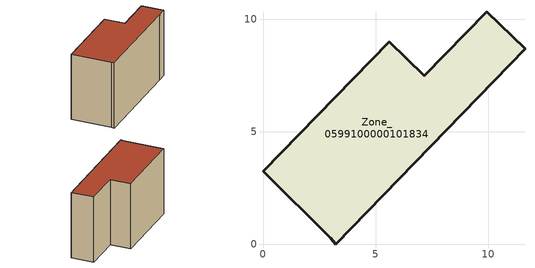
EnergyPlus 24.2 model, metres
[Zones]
Zone_0599100000101834
 floor ground (C_G): 0,3.24 5.6,9 7.17,7.48 9.94,10.34 11.64,8.7 10.96,7.97 3.24,0 3.02,0.28 z0
 wall outside (C_F): 3.24,0 10.96,7.97 11.64,8.7 9.94,10.34 7.17,7.48 5.6,9 0,3.24 3.02,0.28 3.24,0 z0:7.1
 roof outside (C_R): 5.6,9 0,3.24 3.02,0.28 3.24,0 10.96,7.97 11.64,8.7 9.94,10.34 7.17,7.48 z7.1
[BUILDING]
Pand.0599100000101834: North Axis=0; Terrain=City; Loads Convergence Tolerance Value=0.04; Temperature Convergence Tolerance Value=0.4; Solar Distribution=FullExterior; Maximum Number of Warmup Days=25; Minimum Number of Warmup Days=1
[Site:Location]
Rotterdam.The.Hague.AP_ZH_NLD Design_Conditions: Latitude=51.96; Longitude=4.45; Time Zone=1; Elevation=-4.5
[SITE:GROUNDTEMPERATURE:BUILDINGSURFACE]
18, 18, 18, 18, 18, 18, 18, 18, 18, 18, 18, 18
[MATERIAL] Thermal Absorptance=0.9; Solar Absorptance=0.7; Visible Absorptance=0.7
Name | Roughness | Thickness | Conductivity | Density | Specific Heat
G.TI.1946 | MediumSmooth | 0.15 | 1 | 540 | 1210
F.TI.1946 | Rough | 0.3 | 0.857143 | 1920 | 840
R.TI.1946 | MediumRough | 0.2 | 0.1 | 1500 | 1000
[CONSTRUCTION]
C_G: G.TI.1946
C_F: F.TI.1946
C_R: R.TI.1946
[ZONE]
Zone_0599100000101834: Type=1; Multiplier=1; Ceiling Height=Autocalculate; Volume=Autocalculate; Floor Area=autocalculate; Part of Total Floor Area=Yes
[ZONEINFILTRATION:DESIGNFLOWRATE]
Infil_Zone_0599100000101834: Zone or ZoneList or Space or SpaceList=Zone_0599100000101834; Schedule=AlwaysOn; Design Flow Rate Calculation Method=Flow/Area; Flow Rate per Floor Area=0.003; Constant Term Coefficient=1; Temperature Term Coefficient=0; Velocity Term Coefficient=0; Velocity Squared Term Coefficient=0
[HVACTEMPLATE:ZONE:IDEALLOADSAIRSYSTEM]
Zone_0599100000101834: Maximum Heating Supply Air Temperature=50; Minimum Cooling Supply Air Temperature=13; Maximum Heating Supply Air Humidity Ratio=0.0156; Minimum Cooling Supply Air Humidity Ratio=0.0077; Heating Limit=NoLimit; Cooling Limit=NoLimit; Dehumidification Control Type=ConstantSensibleHeatRatio; Cooling Sensible Heat Ratio=0.7; Dehumidification Setpoint=60; Humidification Control Type=None; Humidification Setpoint=30; Outdoor Air Method=None; Outdoor Air Flow Rate per Person=0.00944; Outdoor Air Flow Rate per Zone Floor Area=0; Outdoor Air Flow Rate per Zone=0; Demand Controlled Ventilation Type=None; Outdoor Air Economizer Type=NoEconomizer; Heat Recovery Type=None; Sensible Heat Recovery Effectiveness=0.7; Latent Heat Recovery Effectiveness=0.65
[ZONECONTROL:THERMOSTAT]
ThermostatControl_Zone_0599100000101834: Zone or ZoneList=Zone_0599100000101834; Control Type Schedule=DualSetpointControlType; Control 1=Thermostat_Zone_0599100000101834; Temperature Difference Between Cutout And Setpoint=0
[THERMOSTATSETPOINT:DUALSETPOINT]
Thermostat_Zone_0599100000101834: Heating Setpoint Temperature Schedule=HeatingSetpoint_Zone_0599100000101834; Cooling Setpoint Temperature Schedule=CoolingSetpoint_Zone_0599100000101834
[SCHEDULE:COMPACT]
HeatingSetpoint_Zone_0599100000101834: Through: 12/31, For: AllDays, Until: 24:00, 21
CoolingSetpoint_Zone_0599100000101834: Through: 12/31, For: AllDays, Until: 24:00, 24
DualSetpointControlType: Through: 12/31, For: AllDays, Until: 24:00, 4
AlwaysOn: Through: 12/31, For: AllDays, Until: 24:00, 1
